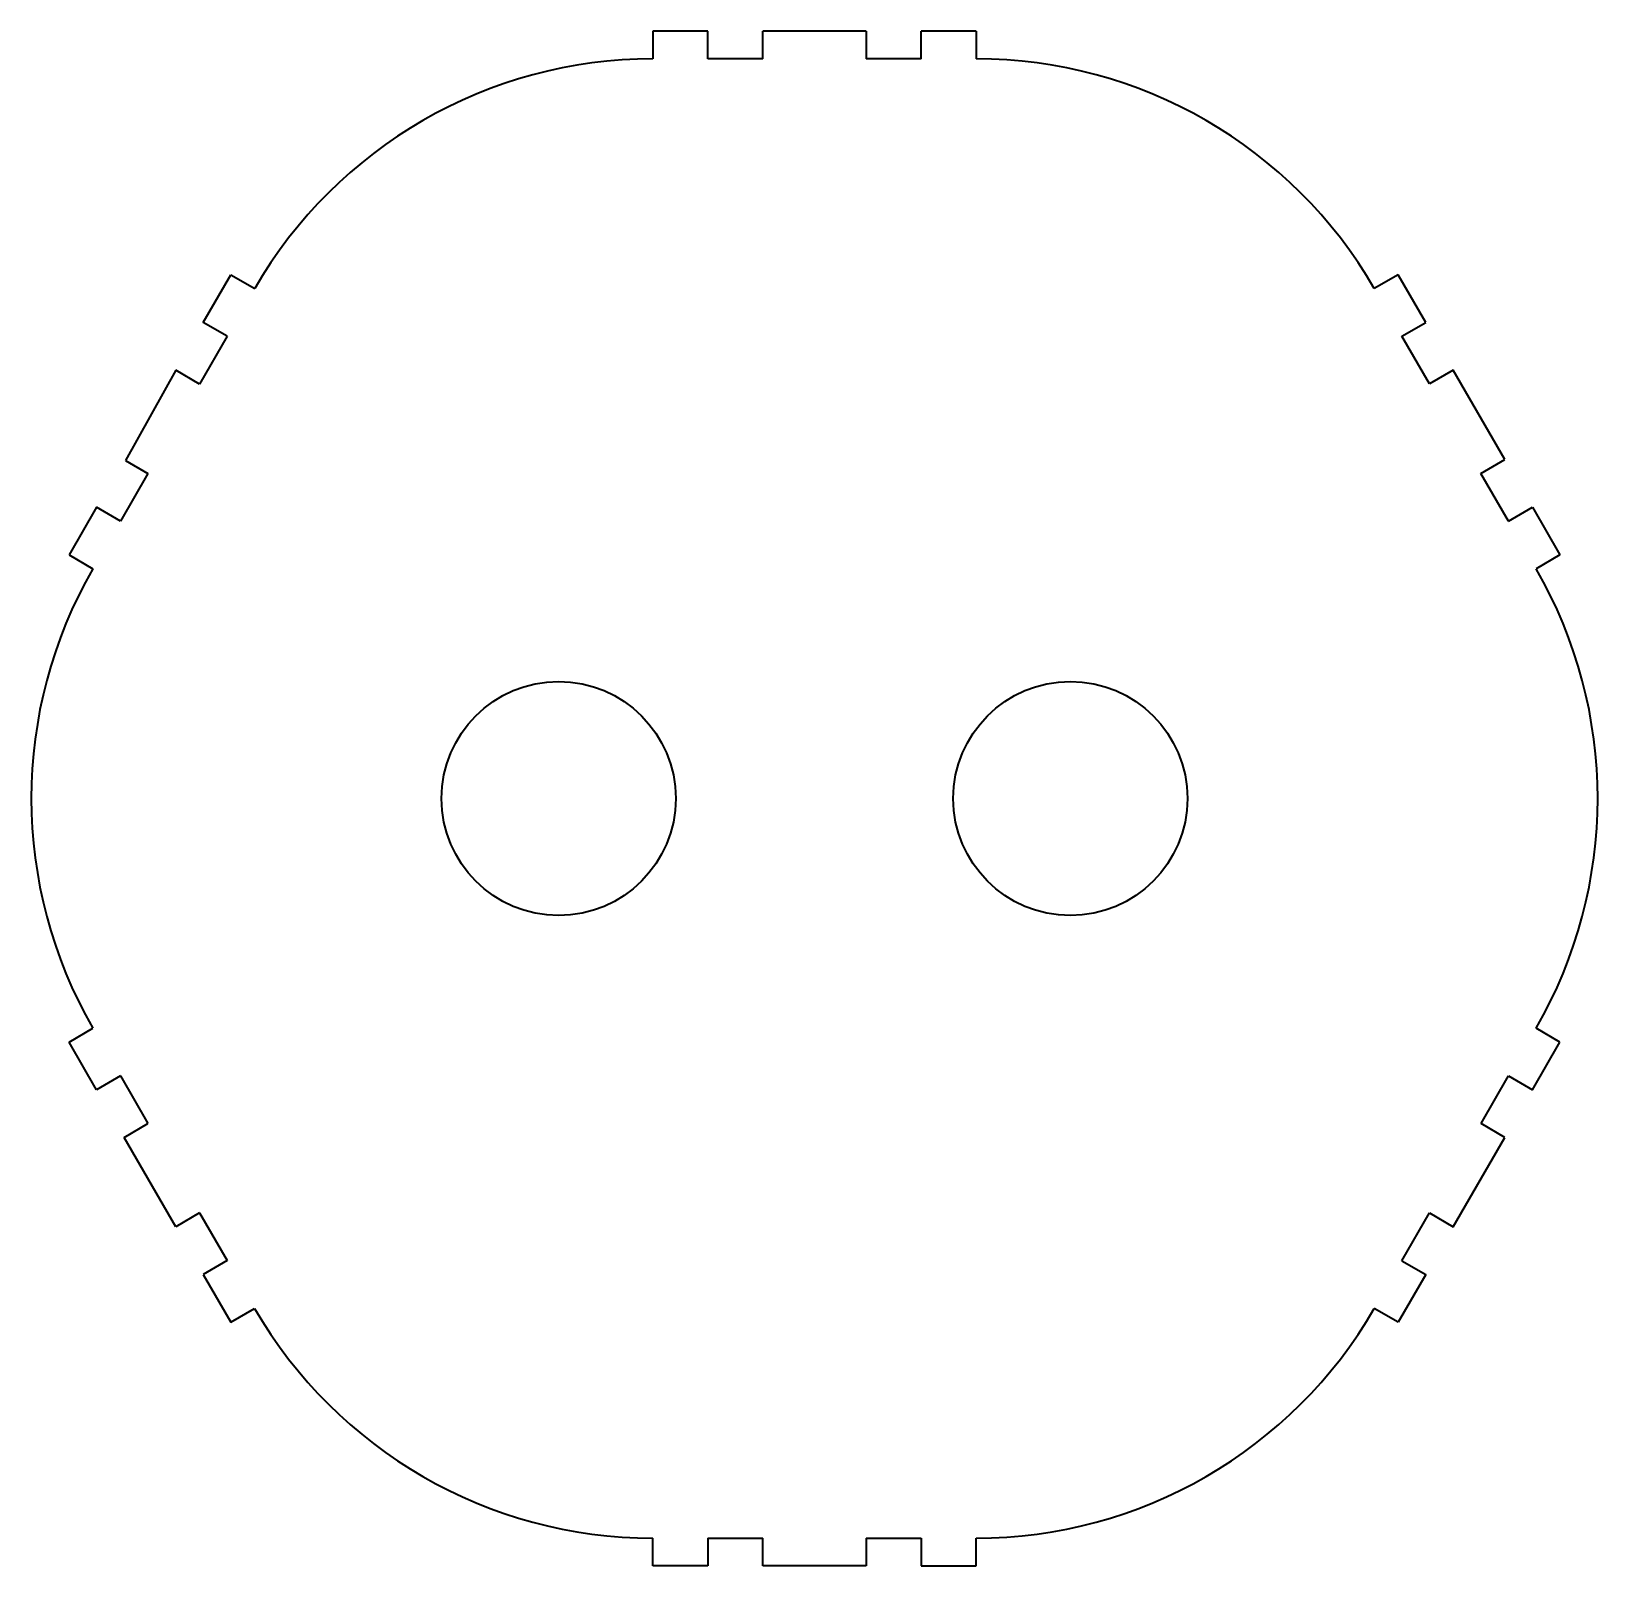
# Model space of a CAD drawing. Extents: x 38 to 219, y 3 to 179.
import ezdxf

# ---------------------------------------------------------------- set-up
doc = ezdxf.new("R2010")
doc.units = 0

msp = doc.modelspace()

# ---------------------------------------------------------------- linework, layer by layer
at = {"color": 171, "lineweight": 35, "ltscale": 0.158749}
for p, q in [((116.199402, 179.482788), (109.849426, 179.482788)), ((147.150269, 179.482788), (140.800293, 179.482788)), ((134.448608, 5.696716), (140.798584, 5.696564)), ((116.197632, 2.517242), (109.847656, 2.517242)), ((140.798523, 2.517242), (147.148499, 2.517242))]:
    msp.add_line(p, q, dxfattribs=at)
at = {"color": 171, "lineweight": 35, "ltscale": 0.079501}
for p, q in [((109.849426, 179.482788), (109.849426, 176.302765)), ((116.199402, 176.302765), (116.199402, 179.482788)), ((122.549438, 176.302765), (122.549438, 179.482788)), ((134.450256, 179.482788), (134.450256, 176.302765)), ((140.800293, 176.302765), (140.800293, 179.482788)), ((147.150269, 179.482788), (147.150269, 176.302765)), ((205.348267, 128.501923), (208.102295, 130.091858)), ((48.474121, 59.002808), (45.720093, 57.412872)), ((48.894958, 51.913544), (51.648987, 53.503479)), ((199.398743, 43.193817), (202.15271, 41.60376)), ((196.223633, 37.694641), (198.9776, 36.104553)), ((61.194946, 30.608276), (63.948975, 32.198242))]:
    msp.add_line(p, q, dxfattribs=at)
at = {"color": 171, "lineweight": 35, "ltscale": 0.29752}
msp.add_line((134.450256, 179.482788), (122.549438, 179.482788), dxfattribs=at)
at = {"color": 171, "lineweight": 35, "ltscale": 0.158751}
for p, q in [((122.549438, 176.302765), (116.199402, 176.302765)), ((140.800293, 176.302765), (134.450256, 176.302765)), ((208.523193, 123.002594), (205.348267, 128.501923)), ((116.197693, 5.697083), (122.547729, 5.69696))]:
    msp.add_line(p, q, dxfattribs=at)
at = {"color": 171, "lineweight": 35, "ltscale": 0.15875}
for p, q in [((58.021606, 145.894623), (61.196716, 151.393829)), ((198.977539, 145.897186), (195.802673, 151.396515)), ((60.775513, 144.304565), (57.600403, 138.805389)), ((199.398438, 138.807892), (196.223572, 144.307251)), ((51.650574, 128.500519), (48.475464, 123.001343)), ((45.721558, 124.59137), (42.546417, 119.092194)), ((211.277161, 124.592529), (214.452026, 119.093201)), ((45.720093, 57.412872), (42.545227, 62.912201)), ((211.278442, 57.409302), (214.453552, 62.908478)), ((48.474121, 59.002808), (51.648987, 53.503479)), ((205.349426, 53.500153), (208.524536, 58.999329)), ((57.599182, 43.196899), (60.774048, 37.697571)), ((196.223633, 37.694641), (199.398743, 43.193817)), ((58.020081, 36.107605), (61.194946, 30.608276)), ((198.9776, 36.104553), (195.802429, 30.605377))]:
    msp.add_line(p, q, dxfattribs=at)
at = {"color": 171, "lineweight": 35, "ltscale": 0.0795}
for p, q in [((61.196716, 151.393829), (63.950623, 149.803772)), ((60.775513, 144.304565), (58.021606, 145.894623)), ((57.600403, 138.805389), (54.846497, 140.395447)), ((42.546417, 119.092194), (45.300354, 117.502136)), ((214.453552, 62.908478), (211.699646, 64.498535)), ((208.103333, 51.910095), (205.349426, 53.500153)), ((57.599182, 43.196899), (54.845215, 41.606934)), ((60.774048, 37.697571), (58.020081, 36.107605)), ((195.802429, 30.605377), (193.048523, 32.195435)), ((109.847656, 2.517242), (109.847717, 5.697235))]:
    msp.add_line(p, q, dxfattribs=at)
at = {"color": 171, "lineweight": 35, "ltscale": 0.079499}
for p, q in [((195.802673, 151.396515), (193.048706, 149.80658)), ((196.223572, 144.307251), (198.977539, 145.897186)), ((202.152405, 140.397827), (199.398438, 138.807892)), ((48.475464, 123.001343), (45.721558, 124.59137)), ((208.523193, 123.002594), (211.277161, 124.592529)), ((214.452026, 119.093201), (211.698059, 117.503265)), ((42.545227, 62.912201), (45.299194, 64.502136)), ((208.524536, 58.999329), (211.278442, 57.409302))]:
    msp.add_line(p, q, dxfattribs=at)
at = {"color": 171, "lineweight": 35, "ltscale": 0.297522}
for p, q in [((54.846497, 140.395447), (49.070557, 129.990173)), ((134.448547, 2.517242), (122.547668, 2.517242))]:
    msp.add_line(p, q, dxfattribs=at)
at = {"color": 171, "lineweight": 35, "ltscale": 0.297504}
msp.add_line((208.102295, 130.091858), (202.152405, 140.397827), dxfattribs=at)
at = {"color": 171, "lineweight": 35, "ltscale": 0.07448}
msp.add_line((49.070557, 129.990173), (51.650574, 128.500519), dxfattribs=at)
at = {"color": 171, "lineweight": 35, "ltscale": 0.297523}
msp.add_line((54.845215, 41.606934), (48.894958, 51.913544), dxfattribs=at)
at = {"color": 171, "lineweight": 35, "ltscale": 0.297521}
msp.add_line((202.15271, 41.60376), (208.103333, 51.910095), dxfattribs=at)
at = {"color": 171, "lineweight": 35, "ltscale": 0.079496}
msp.add_line((116.197693, 5.697083), (116.197632, 2.517242), dxfattribs=at)
at = {"color": 171, "lineweight": 35, "ltscale": 0.079493}
msp.add_line((122.547668, 2.517242), (122.547729, 5.69696), dxfattribs=at)
at = {"color": 171, "lineweight": 35, "ltscale": 0.079504}
msp.add_line((134.448608, 5.697388), (134.448547, 2.517242), dxfattribs=at)
at = {"color": 171, "lineweight": 35, "ltscale": 0.079483}
msp.add_line((140.798584, 5.696564), (140.798523, 2.517242), dxfattribs=at)
at = {"color": 171, "lineweight": 35, "ltscale": 0.07948}
msp.add_line((147.148499, 2.517242), (147.148621, 5.696442), dxfattribs=at)
at = {"color": 171, "lineweight": 35}
for centre in [(99, 91.000336), (158, 91.000336)]:
    msp.add_circle(centre, 13.5, dxfattribs=at)
for centre, start, end in [((109.849426, 123.302765), 90.000003, 149.998768), ((147.151489, 123.302765), 30.004734, 90.001328), ((91.199097, 91.001129), 149.998768, 209.99876), ((165.800903, 90.999542), 329.998759, 30.004666), ((109.848877, 58.697235), 209.99876, 269.998768), ((147.149719, 58.696442), 269.998768, 329.998759)]:
    msp.add_arc(centre, 53, start, end, dxfattribs=at)

doc.saveas('drawing.dxf')
